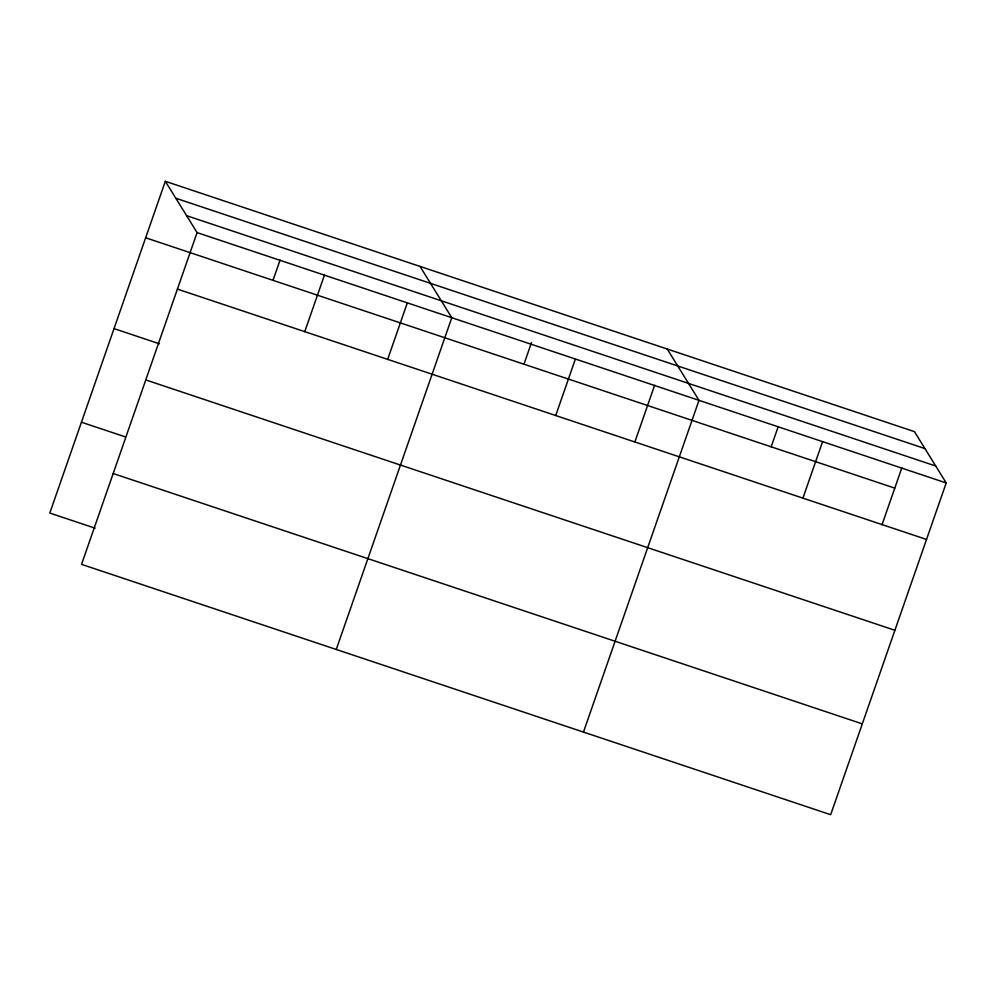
<?xml version="1.0" encoding="UTF-8"?>
<svg xmlns="http://www.w3.org/2000/svg" width="996" height="996" viewBox="0 0 996 996"><rect width="100%" height="100%" fill="white"/><g stroke="black" fill="none" stroke-linecap="round" stroke-linejoin="round"><path stroke-width="1.49" d="M165.324 181.297L197.084 232.603L81.548 564.359L830.676 814.703L946.2 482.948L914.453 431.642L165.324 181.297L49.8 513.052L95.18 528.216M273.004 280.349L280.063 260.068M304.751 331.656L324.435 275.17M387.606 359.531L407.414 302.622M336.25 649.479L451.786 317.724L420.026 266.405M523.958 364.212L531.528 342.487M555.718 415.519L575.389 359.033M634.813 442.149L654.633 385.24M583.457 732.097L698.993 400.342L667.245 349.023M771.178 446.818L778.237 426.549M802.925 498.137L822.596 441.651M882.02 524.755L901.841 467.846M175.806 198.229L924.923 448.574M186.601 215.671L935.717 466.016M197.084 232.603L946.2 482.948M145.653 237.783L894.782 488.127M177.413 289.101L926.529 539.446M114.03 328.618L159.397 343.782M145.777 379.937L894.894 630.281M81.435 422.217L125.347 436.883M113.183 473.523L862.299 723.868"/></g></svg>
